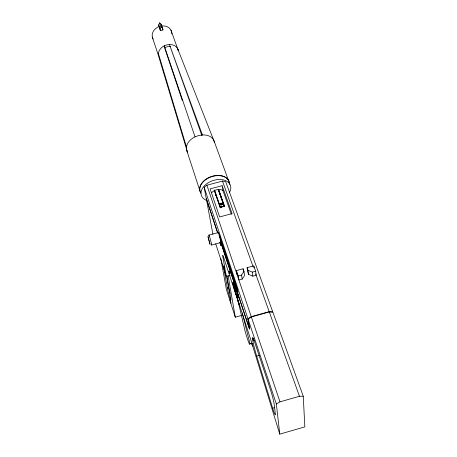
<?xml version="1.0" encoding="UTF-8"?>
<svg xmlns="http://www.w3.org/2000/svg" width="457" height="457" viewBox="0 0 457 457"><rect width="100%" height="100%" fill="white"/><g stroke="black" fill="none" stroke-linecap="round" stroke-linejoin="round"><path stroke-width="0.69" d="M252.424 343.487L252.315 343.801L251.836 343.27M158.716 25.004L159.613 22.85L161.252 24.375L162.618 28.277L162.955 29.968L160.407 30.596L158.716 25.004L160.407 30.596M160.064 28.905L160.967 26.752L159.613 22.85M236.435 270.595L238.251 275.965L238.874 279.981L242.17 279.078L244.581 275.514L244.004 271.481L243.101 268.773L236.435 270.595L237.069 274.628M238.251 275.965L241.57 275.057L244.004 271.481M217.595 232.63L206.153 198.092L204.142 187.244L206.907 185.205L222.485 181.098L225.667 181.566L272.755 311.88L269.19 311.663L251.241 316.655L247.957 318.775L249.453 328.794L220.514 241.433M230.168 275.411L226.329 276.462L222.839 256.64A6.261 0.434 74.8 0 1 223.741 257.639L239.531 305.653L234.949 290.846A5.627 0.411 74.6 0 1 232.979 283.289A5.627 0.411 74.6 0 1 233.898 284.477L238.354 298.067L237.514 292.863L249.573 329.269L248.054 319.066L251.339 316.947L269.299 311.954L272.858 312.171L303.248 396.259L304.842 426.872L279.775 434.15L251.459 341.927L235.001 290.92A5.295 0.388 74.6 0 1 233.15 283.803A5.295 0.388 74.6 0 1 234.013 284.928M279.775 434.15L276.342 403.988L279.981 401.852L299.455 396.259L303.248 396.259M214.184 190.061L220.308 207.855L220.245 207.507L222.342 206.673L224.518 206.37L224.576 206.718L218.6 189.615M159.059 26.689L157.819 27.146A10.008 8.397 -19.8 0 0 153.078 39.016M199.789 190.42L186.49 149.702L186.433 146.897A14.555 10.46 -19.3 0 1 195.03 136.854L198.658 135.54L202.405 134.952A14.555 10.46 -19.3 0 1 211.848 137.666L213.659 139.831L228.369 180.098A15.298 10.328 -19.2 0 1 229.334 184.017M272.658 408.192A9.014 0.691 73.9 0 0 275.331 413.933L274.171 404.194A11.545 0.914 73.9 0 0 270.247 389.056L254.783 342.493A10.899 0.845 74.2 0 0 252.521 337.986L252.898 340.968A13.716 1.057 74.2 0 0 256.691 356.146L272.658 408.192L274.686 407.61M256.691 356.146L259.387 355.386M252.63 339.111L253.989 338.728M252.898 340.968L254.258 340.585M237.697 299.758A9.049 0.663 74.6 0 1 237.44 298.964L237.829 300.438A30.528 2.131 74.6 0 1 239.931 308.846L245.003 330.805A14.058 1.011 74.4 0 0 249.316 343.773L249.882 344.481L249.973 343.715L251.801 343.201M220.868 258.725L226.398 289.464L235.286 317.198L241.467 315.479M226.866 276.291L230.796 298.752A6.838 0.44 74.7 0 1 229.734 297.181A6.838 0.44 74.7 0 1 227.335 288.007L228.637 287.647L226.678 276.456M247.1 267.682L253.749 265.871L255.663 271.201L256.166 275.245L252.841 276.154L248.585 274.389L247.654 271.732L247.1 267.682L248.037 270.35L248.585 274.389M248.037 270.35L252.321 272.115L255.663 271.201M211.54 245.055L220.897 242.53A5.181 0.371 74.9 0 0 219.571 236.063A5.181 0.371 74.9 0 0 218.332 233.721M208.929 235.081L218.297 232.562M218.389 189.729L224.124 206.164L220.497 207.341L222.331 206.855M222.153 185.691L210.117 188.872L219.651 216.949L232.082 213.625L222.153 185.691L222.907 190.472L231.379 214.373M222.907 190.472L221.874 189.895A7.415 4.941 -19.1 0 0 211.722 192.58M252.984 346.257L252.315 345.423A16.612 1.251 74.4 0 1 251.773 344.252M160.967 26.752L162.618 28.277M228.369 180.098L226.518 177.973A15.298 10.328 -19.2 0 0 207.244 178.39A15.298 10.328 -19.2 0 0 200.8 192.917M214.567 142.407L177.653 48.705L176.276 46.934A10.283 8.42 -19.7 0 0 169.438 44.523L166.782 44.883L164.234 45.82A10.283 8.42 -19.7 0 0 158.373 53.515L158.493 55.743L187.501 152.238L186.49 149.702M177.653 48.705L178.39 50.773L170.929 30.111L169.576 28.34A10.008 8.397 -19.8 0 0 162.886 25.895L161.595 26.066L162.955 29.968M202.405 134.952L169.438 44.523L201.914 135.689M222.485 181.098L253.069 266.585M255.686 273.914L269.19 311.663M269.299 311.954L299.455 396.259M219.16 235.498L219.491 236.492M218.543 189.261L224.518 206.37M220.137 194.453L221.302 197.79M223.399 203.799L224.101 205.799M218.189 189.267L224.124 206.164M214.567 190.021L220.497 207.341M214.35 190.369L220.245 207.507M195.03 136.854L164.234 45.82L164.606 47.631M206.907 185.205L251.241 316.655M251.339 316.947L279.981 401.852M164.828 48.305L182.229 100.374M204.142 187.244L247.957 318.775M248.054 319.066L276.342 403.988M220.451 239.936L237.966 292.291L236.846 287.567L219.183 234.658L219.303 235.846M217.698 233.03L206.267 198.509L212.911 234.275M220.84 242.507L237.429 292.6L238.234 297.616M152.29 36.971L158.493 55.743M215.687 243.73L226.329 276.462M220.103 242.359L220.88 245.586L219.897 242.467M215.47 193.997L216.064 195.962M158.373 53.515L186.433 146.897M219.674 237.12L219.851 237.771M242.313 313.056L249.973 343.715M220.011 238.411L220.291 239.822M161.252 24.375L161.481 25.501M223.484 266.334L227.335 288.007M228.129 275.702L235.286 317.198M241.57 275.057L242.17 279.078M243.101 268.773L243.495 271.469M252.321 272.115L252.841 276.154M253.835 266.545L254.006 267.899M170.929 30.111A10.008 8.397 -19.8 0 1 171.792 33.829M165.194 47.505A7.969 6.524 -19.7 0 1 170.564 46.574M238.777 302.603A9.049 0.663 74.6 0 1 237.943 300.483M206.804 200.514A15.372 10.311 -19.1 0 1 203.428 186.907A15.372 10.311 -19.1 0 1 223.05 179.83A15.372 10.311 -19.1 0 1 229.523 192.317M200.874 193.134A15.298 10.322 -19.2 0 1 211.871 176.608A15.298 10.322 -19.2 0 1 229.414 184.228M221.805 204.839A0.788 0.594 -9.3 0 1 220.662 204.547A0.788 0.594 -9.3 0 1 221.428 203.753A0.788 0.594 -9.3 0 1 222.176 204.456M220.88 204.913A0.788 0.594 -9.3 0 1 221.953 204.627M209.003 236.229A5.187 0.303 74.9 0 1 209.517 236.543A5.187 0.303 74.9 0 1 211.351 243.318A5.187 0.303 74.9 0 1 211.145 244.135M220.72 242.233A5.181 0.371 74.9 0 1 220.468 241.622M230.077 293.617A6.838 0.451 74.7 0 1 228.637 287.647M221.851 204.73A0.948 0.708 -9.3 0 1 220.457 204.325A0.948 0.708 -9.3 0 1 221.559 203.428A0.948 0.708 -9.3 0 1 222.199 204.45M229.06 271.138L229.848 273.937L229.088 271.138M230.065 299.981L230.934 303.094L230.094 299.998M233.795 285.402L235.224 290.481L233.795 285.402M208.004 236.663L209.969 244.147L208.004 236.663M223.89 265.968L224.518 268.293L223.89 265.968M220.874 204.587A0.948 0.714 -9.3 0 0 222.296 203.873A0.948 0.714 -9.3 0 0 220.891 203.348A0.948 0.714 -9.3 0 0 220.874 204.587"/></g></svg>
